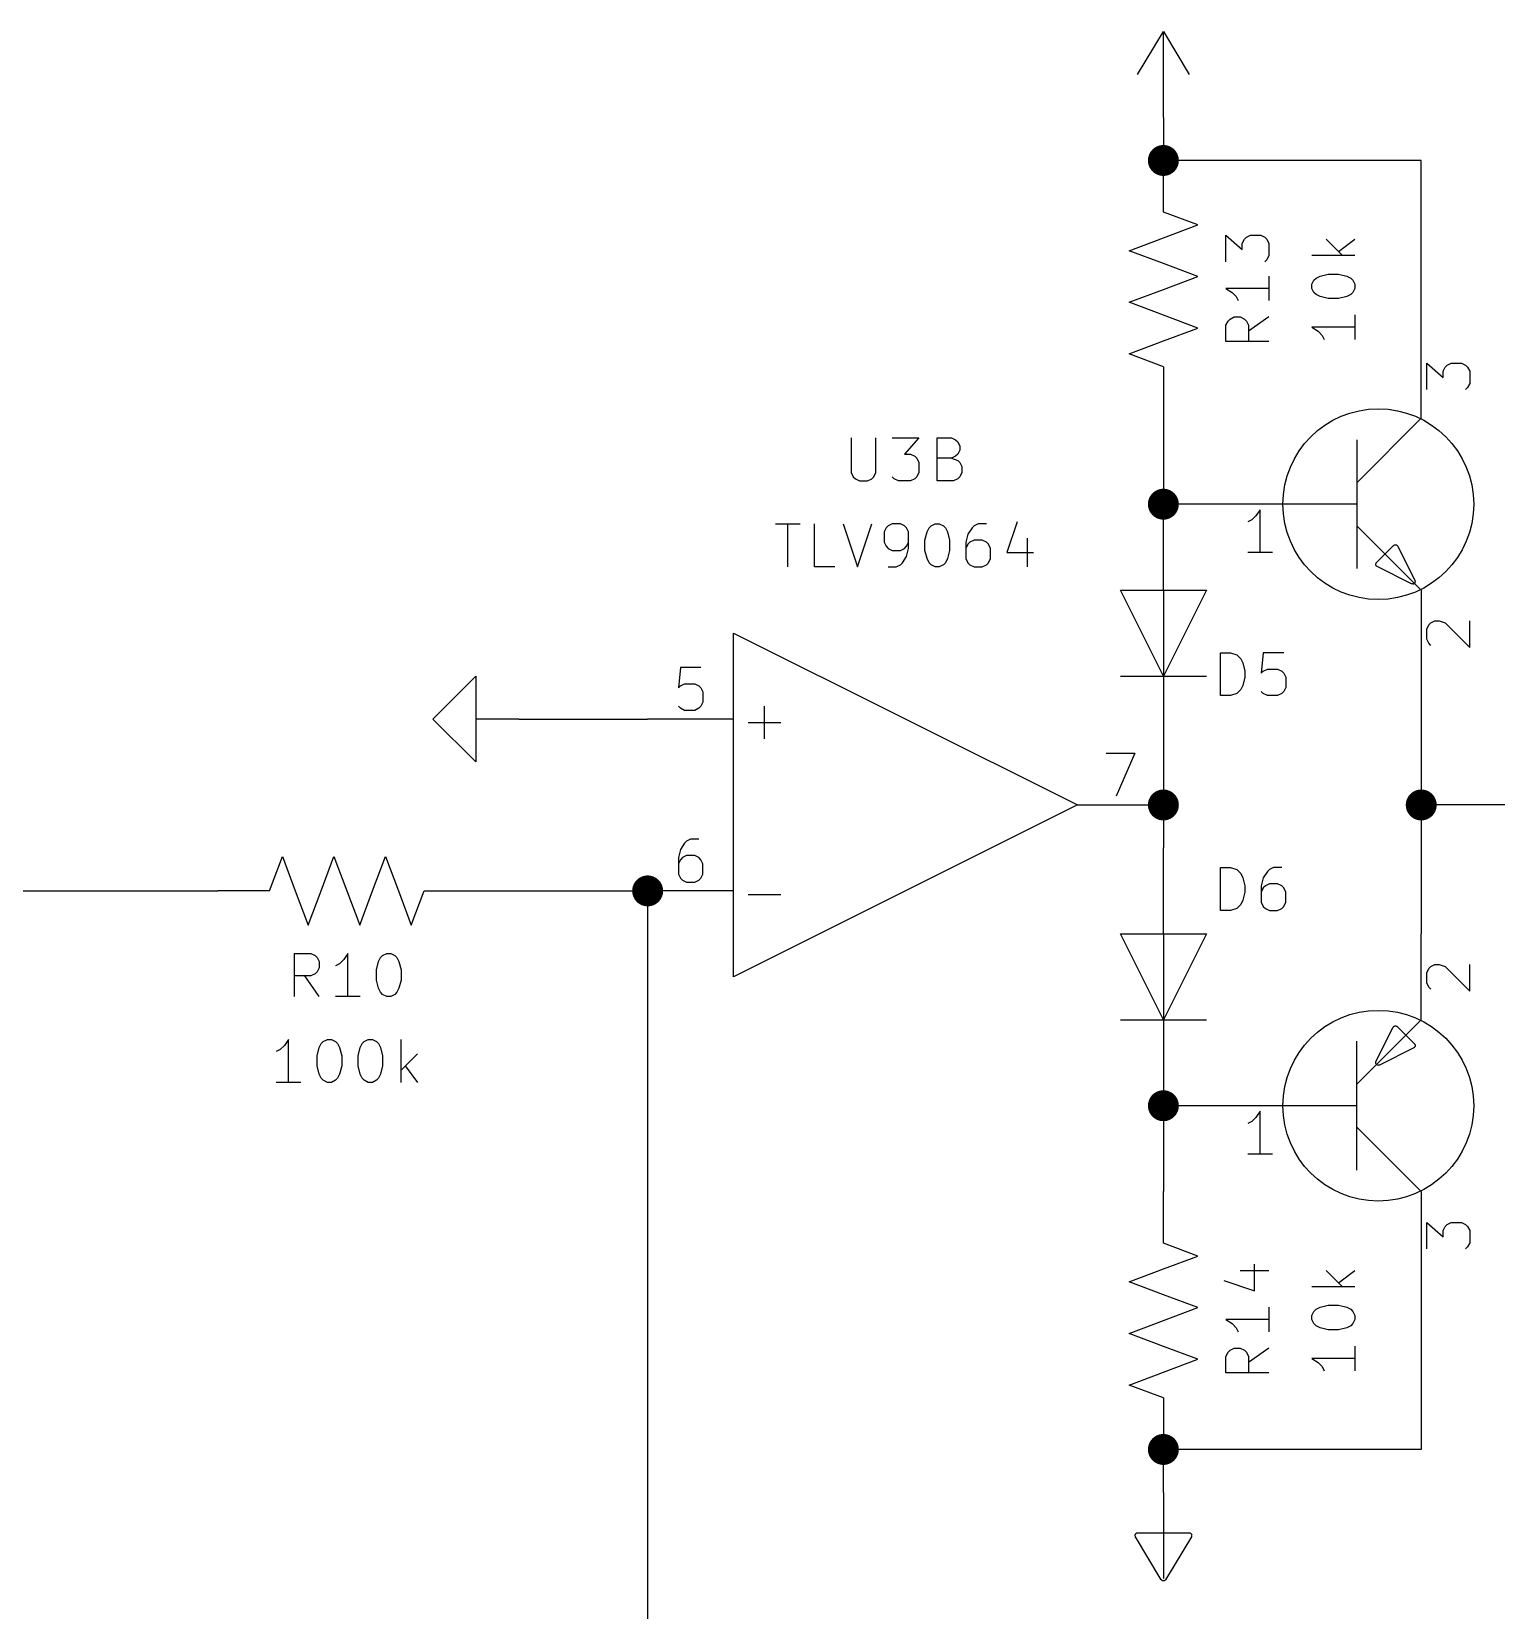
# Model space of a CAD drawing. Extents: x 0.4 to 11.3, y -7.9 to -0.4.
# Drawn here: x 3.933 to 5.637, y -6.287 to -4.45 of the extents above; entities that cross this region are included whole.
import ezdxf

# ---------------------------------------------------------------- set-up
doc = ezdxf.new("R2010")
doc.units = 0
doc.header["$MEASUREMENT"] = 0
for name, color, linetype in [('CYAN2', 4, 'CONTINUOUS'), ('GREEN3', 91, 'CONTINUOUS'), ('LYELLOW', 51, 'CONTINUOUS'), ('RED2', 1, 'CONTINUOUS'), ('RED3', 11, 'CONTINUOUS')]:
    doc.layers.add(name, color=color, linetype=linetype)

msp = doc.modelspace()

# ---------------------------------------------------------------- linework, layer by layer
at = {"layer": 'CYAN2', "linetype": 'CONTINUOUS'}
for p, q in [((5.3228, -4.71785), (5.3228, -4.6869)), ((5.3228, -4.6869), (5.34185, -4.70357)), ((5.3228, -4.71785), (5.3228, -4.6869)), ((5.3228, -4.6869), (5.34185, -4.70357)), ((5.34185, -4.69643), (5.34423, -4.69167)), ((5.34185, -4.69643), (5.34423, -4.69167)), ((5.34185, -4.70357), (5.34185, -4.69643)), ((5.34185, -4.70357), (5.34185, -4.69643)), ((5.34423, -4.69167), (5.34661, -4.68928)), ((5.34423, -4.69167), (5.34661, -4.68928)), ((5.34661, -4.68928), (5.35137, -4.6869)), ((5.34661, -4.68928), (5.35137, -4.6869)), ((5.35137, -4.6869), (5.36328, -4.6869)), ((5.35137, -4.6869), (5.36328, -4.6869)), ((5.36328, -4.6869), (5.36804, -4.68928)), ((5.36328, -4.6869), (5.36804, -4.68928)), ((5.36804, -4.68928), (5.37043, -4.69167)), ((5.36804, -4.68928), (5.37043, -4.69167)), ((5.37043, -4.69167), (5.3728, -4.69643)), ((5.37043, -4.69167), (5.3728, -4.69643)), ((5.3728, -4.69643), (5.3728, -4.71071)), ((5.3728, -4.69643), (5.3728, -4.71071)), ((5.43947, -4.69167), (5.45852, -4.71071)), ((5.43947, -4.69167), (5.45852, -4.71071)), ((5.45376, -4.70595), (5.4728, -4.69167)), ((5.45376, -4.70595), (5.4728, -4.69167)), ((5.37043, -4.71547), (5.36804, -4.71785)), ((5.37043, -4.71547), (5.36804, -4.71785)), ((5.3728, -4.71071), (5.37043, -4.71547)), ((5.3728, -4.71071), (5.37043, -4.71547)), ((5.4728, -4.71071), (5.4228, -4.71071)), ((5.4728, -4.71071), (5.4228, -4.71071)), ((5.3728, -4.73452), (5.3728, -4.76309)), ((5.3728, -4.73452), (5.3728, -4.76309)), ((5.4228, -4.74404), (5.42519, -4.73928)), ((5.4228, -4.74404), (5.42519, -4.73928)), ((5.42519, -4.73928), (5.42757, -4.7369)), ((5.42519, -4.73928), (5.42757, -4.7369)), ((5.42757, -4.7369), (5.43233, -4.73452)), ((5.42757, -4.7369), (5.43233, -4.73452)), ((5.43233, -4.73452), (5.44185, -4.73214)), ((5.43233, -4.73452), (5.44185, -4.73214)), ((5.44185, -4.73214), (5.45376, -4.73214)), ((5.44185, -4.73214), (5.45376, -4.73214)), ((5.45376, -4.73214), (5.46328, -4.73452)), ((5.45376, -4.73214), (5.46328, -4.73452)), ((5.46328, -4.73452), (5.46804, -4.7369)), ((5.46328, -4.73452), (5.46804, -4.7369)), ((5.46804, -4.7369), (5.47043, -4.73928)), ((5.46804, -4.7369), (5.47043, -4.73928)), ((5.47043, -4.73928), (5.4728, -4.74404)), ((5.47043, -4.73928), (5.4728, -4.74404)), ((5.3728, -4.74881), (5.3228, -4.74881)), ((5.3228, -4.74881), (5.32995, -4.75357)), ((5.3728, -4.74881), (5.3228, -4.74881)), ((5.3228, -4.74881), (5.32995, -4.75357)), ((5.32995, -4.75357), (5.33471, -4.75833)), ((5.32995, -4.75357), (5.33471, -4.75833)), ((5.33471, -4.75833), (5.33709, -4.76309)), ((5.33471, -4.75833), (5.33709, -4.76309)), ((5.4228, -4.74881), (5.4228, -4.74404)), ((5.4228, -4.74881), (5.4228, -4.74404)), ((5.42519, -4.75357), (5.4228, -4.74881)), ((5.42519, -4.75357), (5.4228, -4.74881)), ((5.42757, -4.75595), (5.42519, -4.75357)), ((5.42757, -4.75595), (5.42519, -4.75357)), ((5.43233, -4.75833), (5.42757, -4.75595)), ((5.43233, -4.75833), (5.42757, -4.75595)), ((5.44185, -4.76071), (5.43233, -4.75833)), ((5.44185, -4.76071), (5.43233, -4.75833)), ((5.46328, -4.75833), (5.45376, -4.76071)), ((5.46328, -4.75833), (5.45376, -4.76071)), ((5.46804, -4.75595), (5.46328, -4.75833)), ((5.46804, -4.75595), (5.46328, -4.75833)), ((5.47043, -4.75357), (5.46804, -4.75595)), ((5.47043, -4.75357), (5.46804, -4.75595)), ((5.4728, -4.74881), (5.47043, -4.75357)), ((5.4728, -4.74881), (5.47043, -4.75357)), ((5.4728, -4.74404), (5.4728, -4.74881)), ((5.4728, -4.74404), (5.4728, -4.74881)), ((5.45376, -4.76071), (5.44185, -4.76071)), ((5.45376, -4.76071), (5.44185, -4.76071)), ((5.3228, -4.79167), (5.32519, -4.7869)), ((5.3228, -4.79167), (5.32519, -4.7869)), ((5.3228, -4.81071), (5.3228, -4.79167)), ((5.3228, -4.81071), (5.3228, -4.79167)), ((5.32519, -4.7869), (5.32757, -4.78452)), ((5.32519, -4.7869), (5.32757, -4.78452)), ((5.32757, -4.78452), (5.33233, -4.78214)), ((5.32757, -4.78452), (5.33233, -4.78214)), ((5.33233, -4.78214), (5.33947, -4.78214)), ((5.33233, -4.78214), (5.33947, -4.78214)), ((5.33947, -4.78214), (5.34423, -4.78452)), ((5.33947, -4.78214), (5.34423, -4.78452)), ((5.34423, -4.78452), (5.34661, -4.7869)), ((5.34423, -4.78452), (5.34661, -4.7869)), ((5.34661, -4.7869), (5.349, -4.79167)), ((5.34661, -4.7869), (5.349, -4.79167)), ((5.3728, -4.78214), (5.349, -4.79881)), ((5.3728, -4.78214), (5.349, -4.79881)), ((5.349, -4.79167), (5.349, -4.81071)), ((5.349, -4.79167), (5.349, -4.81071)), ((5.4728, -4.79404), (5.4228, -4.79404)), ((5.4228, -4.79404), (5.42995, -4.7988)), ((5.4728, -4.79404), (5.4228, -4.79404)), ((5.4228, -4.79404), (5.42995, -4.7988)), ((5.4728, -4.77976), (5.4728, -4.80833)), ((5.4728, -4.77976), (5.4728, -4.80833)), ((5.3728, -4.81071), (5.3228, -4.81071)), ((5.3728, -4.81071), (5.3228, -4.81071)), ((5.42995, -4.7988), (5.43471, -4.80357)), ((5.42995, -4.7988), (5.43471, -4.80357)), ((5.43471, -4.80357), (5.43709, -4.80833)), ((5.43471, -4.80357), (5.43709, -4.80833)), ((4.8869, -4.9228), (4.8869, -4.96328)), ((4.8869, -4.9228), (4.8869, -4.96328)), ((4.91547, -4.96328), (4.91547, -4.9228)), ((4.91547, -4.96328), (4.91547, -4.9228)), ((4.93452, -4.9228), (4.96548, -4.9228)), ((4.93452, -4.9228), (4.96548, -4.9228)), ((4.96548, -4.9228), (4.94881, -4.94185)), ((4.96548, -4.9228), (4.94881, -4.94185)), ((4.9869, -4.9728), (4.9869, -4.9228)), ((4.9869, -4.9228), (5.00357, -4.9228)), ((4.9869, -4.9728), (4.9869, -4.9228)), ((4.9869, -4.9228), (5.00357, -4.9228)), ((5.00357, -4.9228), (5.00833, -4.92519)), ((5.00357, -4.9228), (5.00833, -4.92519)), ((4.94881, -4.94185), (4.95595, -4.94185)), ((4.94881, -4.94185), (4.95595, -4.94185)), ((4.95595, -4.94185), (4.96071, -4.94423)), ((4.95595, -4.94185), (4.96071, -4.94423)), ((5.00833, -4.92519), (5.01071, -4.92757)), ((5.00833, -4.92519), (5.01071, -4.92757)), ((5.01071, -4.94185), (5.00833, -4.94423)), ((5.01071, -4.94185), (5.00833, -4.94423)), ((5.01071, -4.92757), (5.01309, -4.93233)), ((5.01071, -4.92757), (5.01309, -4.93233)), ((5.01309, -4.93709), (5.01071, -4.94185)), ((5.01309, -4.93709), (5.01071, -4.94185)), ((5.01309, -4.93233), (5.01309, -4.93709)), ((5.01309, -4.93233), (5.01309, -4.93709)), ((4.96071, -4.94423), (4.96309, -4.94661)), ((4.96071, -4.94423), (4.96309, -4.94661)), ((4.96309, -4.94661), (4.96548, -4.95137)), ((4.96309, -4.94661), (4.96548, -4.95137)), ((4.96548, -4.95137), (4.96548, -4.96328)), ((4.96548, -4.95137), (4.96548, -4.96328)), ((5.00357, -4.94661), (4.9869, -4.94661)), ((5.00357, -4.94661), (4.9869, -4.94661)), ((5.00833, -4.94423), (5.00357, -4.94661)), ((5.00833, -4.94423), (5.00357, -4.94661)), ((5.00357, -4.94661), (5.01071, -4.949)), ((5.00357, -4.94661), (5.01071, -4.949)), ((5.01071, -4.949), (5.01309, -4.95137)), ((5.01071, -4.949), (5.01309, -4.95137)), ((5.01309, -4.95137), (5.01547, -4.95614)), ((5.01309, -4.95137), (5.01547, -4.95614)), ((5.01547, -4.95614), (5.01547, -4.96328)), ((5.01547, -4.95614), (5.01547, -4.96328)), ((4.8869, -4.96328), (4.88928, -4.96804)), ((4.8869, -4.96328), (4.88928, -4.96804)), ((4.88928, -4.96804), (4.89167, -4.97043)), ((4.88928, -4.96804), (4.89167, -4.97043)), ((4.89167, -4.97043), (4.89643, -4.9728)), ((4.89167, -4.97043), (4.89643, -4.9728)), ((4.89643, -4.9728), (4.90595, -4.9728)), ((4.89643, -4.9728), (4.90595, -4.9728)), ((4.90595, -4.9728), (4.91071, -4.97043)), ((4.90595, -4.9728), (4.91071, -4.97043)), ((4.91071, -4.97043), (4.91309, -4.96804)), ((4.91071, -4.97043), (4.91309, -4.96804)), ((4.91309, -4.96804), (4.91547, -4.96328)), ((4.91309, -4.96804), (4.91547, -4.96328)), ((4.93691, -4.97043), (4.93452, -4.96804)), ((4.93691, -4.97043), (4.93452, -4.96804)), ((4.94167, -4.9728), (4.93691, -4.97043)), ((4.94167, -4.9728), (4.93691, -4.97043)), ((4.95595, -4.9728), (4.94167, -4.9728)), ((4.95595, -4.9728), (4.94167, -4.9728)), ((4.96071, -4.97043), (4.95595, -4.9728)), ((4.96071, -4.97043), (4.95595, -4.9728)), ((4.96309, -4.96804), (4.96071, -4.97043)), ((4.96309, -4.96804), (4.96071, -4.97043)), ((4.96548, -4.96328), (4.96309, -4.96804)), ((4.96548, -4.96328), (4.96309, -4.96804)), ((5.00595, -4.9728), (4.9869, -4.9728)), ((5.00595, -4.9728), (4.9869, -4.9728)), ((5.01071, -4.97043), (5.00595, -4.9728)), ((5.01071, -4.97043), (5.00595, -4.9728)), ((5.01309, -4.96804), (5.01071, -4.97043)), ((5.01309, -4.96804), (5.01071, -4.97043)), ((5.01547, -4.96328), (5.01309, -4.96804)), ((5.01547, -4.96328), (5.01309, -4.96804)), ((4.79881, -5.0228), (4.82738, -5.0228)), ((4.79881, -5.0228), (4.82738, -5.0228)), ((4.8131, -5.0728), (4.8131, -5.0228)), ((4.8131, -5.0728), (4.8131, -5.0228)), ((4.84405, -5.0728), (4.84405, -5.0228)), ((4.84405, -5.0728), (4.84405, -5.0228)), ((4.87738, -5.0228), (4.89405, -5.0728)), ((4.87738, -5.0228), (4.89405, -5.0728)), ((4.89405, -5.0728), (4.91072, -5.0228)), ((4.89405, -5.0728), (4.91072, -5.0228)), ((4.92738, -5.02757), (4.925, -5.03233)), ((4.92738, -5.02757), (4.925, -5.03233)), ((4.925, -5.03233), (4.925, -5.04423)), ((4.925, -5.03233), (4.925, -5.04423)), ((4.92976, -5.02519), (4.92738, -5.02757)), ((4.92976, -5.02519), (4.92738, -5.02757)), ((4.93453, -5.0228), (4.92976, -5.02519)), ((4.93453, -5.0228), (4.92976, -5.02519)), ((4.94405, -5.0228), (4.93453, -5.0228)), ((4.94405, -5.0228), (4.93453, -5.0228)), ((4.94881, -5.02519), (4.94405, -5.0228)), ((4.94881, -5.02519), (4.94405, -5.0228)), ((4.95119, -5.02757), (4.94881, -5.02519)), ((4.95119, -5.02757), (4.94881, -5.02519)), ((4.95357, -5.03233), (4.95119, -5.02757)), ((4.95357, -5.03233), (4.95119, -5.02757)), ((4.95357, -5.05137), (4.95357, -5.03233)), ((4.95357, -5.05137), (4.95357, -5.03233)), ((4.97262, -5.04185), (4.975, -5.03233)), ((4.97262, -5.04185), (4.975, -5.03233)), ((4.975, -5.03233), (4.97738, -5.02757)), ((4.975, -5.03233), (4.97738, -5.02757)), ((4.97738, -5.02757), (4.97976, -5.02519)), ((4.97738, -5.02757), (4.97976, -5.02519)), ((4.97976, -5.02519), (4.98452, -5.0228)), ((4.97976, -5.02519), (4.98452, -5.0228)), ((4.98452, -5.0228), (4.98929, -5.0228)), ((4.98452, -5.0228), (4.98929, -5.0228)), ((4.98929, -5.0228), (4.99405, -5.02519)), ((4.98929, -5.0228), (4.99405, -5.02519)), ((4.99405, -5.02519), (4.99643, -5.02757)), ((4.99405, -5.02519), (4.99643, -5.02757)), ((4.99643, -5.02757), (4.99881, -5.03233)), ((4.99643, -5.02757), (4.99881, -5.03233)), ((4.99881, -5.03233), (5.00119, -5.04185)), ((4.99881, -5.03233), (5.00119, -5.04185)), ((5.02738, -5.02757), (5.02262, -5.03471)), ((5.02738, -5.02757), (5.02262, -5.03471)), ((5.02976, -5.02519), (5.02738, -5.02757)), ((5.02976, -5.02519), (5.02738, -5.02757)), ((5.03452, -5.0228), (5.02976, -5.02519)), ((5.03452, -5.0228), (5.02976, -5.02519)), ((5.04405, -5.0228), (5.03452, -5.0228)), ((5.04405, -5.0228), (5.03452, -5.0228)), ((5.07976, -5.02043), (5.06786, -5.05614)), ((5.07976, -5.02043), (5.06786, -5.05614)), ((4.925, -5.04423), (4.92738, -5.049)), ((4.925, -5.04423), (4.92738, -5.049)), ((4.92738, -5.049), (4.92976, -5.05137)), ((4.92738, -5.049), (4.92976, -5.05137)), ((4.92976, -5.05137), (4.93453, -5.05376)), ((4.92976, -5.05137), (4.93453, -5.05376)), ((4.94405, -5.05376), (4.94881, -5.05137)), ((4.94405, -5.05376), (4.94881, -5.05137)), ((4.94881, -5.05137), (4.95119, -5.049)), ((4.94881, -5.05137), (4.95119, -5.049)), ((4.95119, -5.049), (4.95357, -5.04423)), ((4.95119, -5.049), (4.95357, -5.04423)), ((4.95119, -5.0609), (4.95357, -5.05137)), ((4.95119, -5.0609), (4.95357, -5.05137)), ((4.97262, -5.05376), (4.97262, -5.04185)), ((4.97262, -5.05376), (4.97262, -5.04185)), ((5.00119, -5.04185), (5.00119, -5.05376)), ((5.00119, -5.04185), (5.00119, -5.05376)), ((5.02262, -5.03471), (5.02024, -5.04423)), ((5.02262, -5.03471), (5.02024, -5.04423)), ((5.02024, -5.04423), (5.02024, -5.06328)), ((5.02024, -5.04423), (5.02024, -5.06328)), ((5.02262, -5.04661), (5.02024, -5.05137)), ((5.02262, -5.04661), (5.02024, -5.05137)), ((5.025, -5.04423), (5.02262, -5.04661)), ((5.025, -5.04423), (5.02262, -5.04661)), ((5.02976, -5.04185), (5.025, -5.04423)), ((5.02976, -5.04185), (5.025, -5.04423)), ((5.03929, -5.04185), (5.02976, -5.04185)), ((5.03929, -5.04185), (5.02976, -5.04185)), ((5.04405, -5.04423), (5.03929, -5.04185)), ((5.04405, -5.04423), (5.03929, -5.04185)), ((5.04643, -5.04661), (5.04405, -5.04423)), ((5.04643, -5.04661), (5.04405, -5.04423)), ((5.04881, -5.05137), (5.04643, -5.04661)), ((5.04881, -5.05137), (5.04643, -5.04661)), ((5.04881, -5.06328), (5.04881, -5.05137)), ((5.04881, -5.06328), (5.04881, -5.05137)), ((5.09167, -5.03947), (5.09167, -5.0728)), ((5.09167, -5.03947), (5.09167, -5.0728)), ((4.93453, -5.05376), (4.94405, -5.05376)), ((4.93453, -5.05376), (4.94405, -5.05376)), ((4.93929, -5.0728), (4.94405, -5.07043)), ((4.93929, -5.0728), (4.94405, -5.07043)), ((4.94405, -5.07043), (4.94643, -5.06804)), ((4.94405, -5.07043), (4.94643, -5.06804)), ((4.94643, -5.06804), (4.95119, -5.0609)), ((4.94643, -5.06804), (4.95119, -5.0609)), ((4.975, -5.06328), (4.97262, -5.05376)), ((4.975, -5.06328), (4.97262, -5.05376)), ((4.97738, -5.06804), (4.975, -5.06328)), ((4.97738, -5.06804), (4.975, -5.06328)), ((4.97976, -5.07043), (4.97738, -5.06804)), ((4.97976, -5.07043), (4.97738, -5.06804)), ((4.98452, -5.0728), (4.97976, -5.07043)), ((4.98452, -5.0728), (4.97976, -5.07043)), ((4.99405, -5.07043), (4.98929, -5.0728)), ((4.99405, -5.07043), (4.98929, -5.0728)), ((4.99643, -5.06804), (4.99405, -5.07043)), ((4.99643, -5.06804), (4.99405, -5.07043)), ((4.99881, -5.06328), (4.99643, -5.06804)), ((4.99881, -5.06328), (4.99643, -5.06804)), ((5.00119, -5.05376), (4.99881, -5.06328)), ((5.00119, -5.05376), (4.99881, -5.06328)), ((5.02024, -5.06328), (5.02262, -5.06804)), ((5.02024, -5.06328), (5.02262, -5.06804)), ((5.02262, -5.06804), (5.025, -5.07043)), ((5.02262, -5.06804), (5.025, -5.07043)), ((5.025, -5.07043), (5.02976, -5.0728)), ((5.025, -5.07043), (5.02976, -5.0728)), ((5.03929, -5.0728), (5.04405, -5.07043)), ((5.03929, -5.0728), (5.04405, -5.07043)), ((5.04405, -5.07043), (5.04643, -5.06804)), ((5.04405, -5.07043), (5.04643, -5.06804)), ((5.04643, -5.06804), (5.04881, -5.06328)), ((5.04643, -5.06804), (5.04881, -5.06328)), ((5.06786, -5.05614), (5.09881, -5.05614)), ((5.06786, -5.05614), (5.09881, -5.05614)), ((4.86786, -5.0728), (4.84405, -5.0728)), ((4.86786, -5.0728), (4.84405, -5.0728)), ((4.92976, -5.0728), (4.93929, -5.0728)), ((4.92976, -5.0728), (4.93929, -5.0728)), ((4.98929, -5.0728), (4.98452, -5.0728)), ((4.98929, -5.0728), (4.98452, -5.0728)), ((5.02976, -5.0728), (5.03929, -5.0728)), ((5.02976, -5.0728), (5.03929, -5.0728)), ((5.31628, -5.2228), (5.31628, -5.1728)), ((5.31628, -5.1728), (5.32819, -5.1728)), ((5.31628, -5.2228), (5.31628, -5.1728)), ((5.31628, -5.1728), (5.32819, -5.1728)), ((5.32819, -5.1728), (5.33533, -5.17519)), ((5.32819, -5.1728), (5.33533, -5.17519)), ((5.33533, -5.17519), (5.34009, -5.17995)), ((5.33533, -5.17519), (5.34009, -5.17995)), ((5.34009, -5.17995), (5.34247, -5.18471)), ((5.34009, -5.17995), (5.34247, -5.18471)), ((5.36628, -5.1728), (5.3639, -5.19661)), ((5.36628, -5.1728), (5.3639, -5.19661)), ((5.39009, -5.1728), (5.36628, -5.1728)), ((5.39009, -5.1728), (5.36628, -5.1728)), ((5.34247, -5.18471), (5.34485, -5.19423)), ((5.34247, -5.18471), (5.34485, -5.19423)), ((5.34485, -5.19423), (5.34485, -5.20137)), ((5.34485, -5.19423), (5.34485, -5.20137)), ((5.3639, -5.19661), (5.36628, -5.19423)), ((5.3639, -5.19661), (5.36628, -5.19423)), ((5.36628, -5.19423), (5.37104, -5.19185)), ((5.36628, -5.19423), (5.37104, -5.19185)), ((5.37104, -5.19185), (5.38295, -5.19185)), ((5.37104, -5.19185), (5.38295, -5.19185)), ((5.38295, -5.19185), (5.38771, -5.19423)), ((5.38295, -5.19185), (5.38771, -5.19423)), ((5.38771, -5.19423), (5.39009, -5.19661)), ((5.38771, -5.19423), (5.39009, -5.19661)), ((5.39009, -5.19661), (5.39247, -5.20137)), ((5.39009, -5.19661), (5.39247, -5.20137)), ((5.34009, -5.21566), (5.33533, -5.22043)), ((5.34009, -5.21566), (5.33533, -5.22043)), ((5.34247, -5.2109), (5.34009, -5.21566)), ((5.34247, -5.2109), (5.34009, -5.21566)), ((5.34485, -5.20137), (5.34247, -5.2109)), ((5.34485, -5.20137), (5.34247, -5.2109)), ((5.39247, -5.21328), (5.39009, -5.21804)), ((5.39247, -5.21328), (5.39009, -5.21804)), ((5.39247, -5.20137), (5.39247, -5.21328)), ((5.39247, -5.20137), (5.39247, -5.21328)), ((4.78595, -5.27313), (4.78595, -5.23504)), ((4.78595, -5.27313), (4.78595, -5.23504)), ((5.32819, -5.2228), (5.31628, -5.2228)), ((5.32819, -5.2228), (5.31628, -5.2228)), ((5.33533, -5.22043), (5.32819, -5.2228)), ((5.33533, -5.22043), (5.32819, -5.2228)), ((5.36628, -5.22043), (5.3639, -5.21804)), ((5.36628, -5.22043), (5.3639, -5.21804)), ((5.37104, -5.2228), (5.36628, -5.22043)), ((5.37104, -5.2228), (5.36628, -5.22043)), ((5.38295, -5.2228), (5.37104, -5.2228)), ((5.38295, -5.2228), (5.37104, -5.2228)), ((5.38771, -5.22043), (5.38295, -5.2228)), ((5.38771, -5.22043), (5.38295, -5.2228)), ((5.39009, -5.21804), (5.38771, -5.22043)), ((5.39009, -5.21804), (5.38771, -5.22043)), ((4.7669, -5.25408), (4.805, -5.25408)), ((4.7669, -5.25408), (4.805, -5.25408)), ((5.31628, -5.4728), (5.31628, -5.4228)), ((5.31628, -5.4228), (5.32819, -5.4228)), ((5.31628, -5.4728), (5.31628, -5.4228)), ((5.31628, -5.4228), (5.32819, -5.4228)), ((5.32819, -5.4228), (5.33533, -5.42519)), ((5.32819, -5.4228), (5.33533, -5.42519)), ((5.33533, -5.42519), (5.34009, -5.42995)), ((5.33533, -5.42519), (5.34009, -5.42995)), ((5.34009, -5.42995), (5.34247, -5.43471)), ((5.34009, -5.42995), (5.34247, -5.43471)), ((5.34247, -5.43471), (5.34485, -5.44423)), ((5.34247, -5.43471), (5.34485, -5.44423)), ((5.36628, -5.43471), (5.3639, -5.44423)), ((5.36628, -5.43471), (5.3639, -5.44423)), ((5.37104, -5.42757), (5.36628, -5.43471)), ((5.37104, -5.42757), (5.36628, -5.43471)), ((5.37343, -5.42519), (5.37104, -5.42757)), ((5.37343, -5.42519), (5.37104, -5.42757)), ((5.37819, -5.4228), (5.37343, -5.42519)), ((5.37819, -5.4228), (5.37343, -5.42519)), ((5.38771, -5.4228), (5.37819, -5.4228)), ((5.38771, -5.4228), (5.37819, -5.4228)), ((4.7669, -5.45408), (4.805, -5.45408)), ((4.7669, -5.45408), (4.805, -5.45408)), ((5.34485, -5.45137), (5.34247, -5.4609)), ((5.34485, -5.45137), (5.34247, -5.4609)), ((5.34485, -5.44423), (5.34485, -5.45137)), ((5.34485, -5.44423), (5.34485, -5.45137)), ((5.3639, -5.44423), (5.3639, -5.46328)), ((5.3639, -5.44423), (5.3639, -5.46328)), ((5.36628, -5.44661), (5.3639, -5.45137)), ((5.36628, -5.44661), (5.3639, -5.45137)), ((5.36866, -5.44423), (5.36628, -5.44661)), ((5.36866, -5.44423), (5.36628, -5.44661)), ((5.37343, -5.44185), (5.36866, -5.44423)), ((5.37343, -5.44185), (5.36866, -5.44423)), ((5.38295, -5.44185), (5.37343, -5.44185)), ((5.38295, -5.44185), (5.37343, -5.44185)), ((5.38771, -5.44423), (5.38295, -5.44185)), ((5.38771, -5.44423), (5.38295, -5.44185)), ((5.39009, -5.44661), (5.38771, -5.44423)), ((5.39009, -5.44661), (5.38771, -5.44423)), ((5.39247, -5.45137), (5.39009, -5.44661)), ((5.39247, -5.45137), (5.39009, -5.44661)), ((5.39247, -5.46328), (5.39247, -5.45137)), ((5.39247, -5.46328), (5.39247, -5.45137)), ((5.32819, -5.4728), (5.31628, -5.4728)), ((5.32819, -5.4728), (5.31628, -5.4728)), ((5.33533, -5.47043), (5.32819, -5.4728)), ((5.33533, -5.47043), (5.32819, -5.4728)), ((5.34009, -5.46566), (5.33533, -5.47043)), ((5.34009, -5.46566), (5.33533, -5.47043)), ((5.34247, -5.4609), (5.34009, -5.46566)), ((5.34247, -5.4609), (5.34009, -5.46566)), ((5.3639, -5.46328), (5.36628, -5.46804)), ((5.3639, -5.46328), (5.36628, -5.46804)), ((5.36628, -5.46804), (5.36866, -5.47043)), ((5.36628, -5.46804), (5.36866, -5.47043)), ((5.36866, -5.47043), (5.37343, -5.4728)), ((5.36866, -5.47043), (5.37343, -5.4728)), ((5.37343, -5.4728), (5.38295, -5.4728)), ((5.37343, -5.4728), (5.38295, -5.4728)), ((5.38295, -5.4728), (5.38771, -5.47043)), ((5.38295, -5.4728), (5.38771, -5.47043)), ((5.38771, -5.47043), (5.39009, -5.46804)), ((5.38771, -5.47043), (5.39009, -5.46804)), ((5.39009, -5.46804), (5.39247, -5.46328)), ((5.39009, -5.46804), (5.39247, -5.46328)), ((4.23928, -5.5728), (4.23928, -5.5228)), ((4.23928, -5.5228), (4.25833, -5.5228)), ((4.25833, -5.5228), (4.26309, -5.52519)), ((4.26309, -5.52519), (4.26548, -5.52757)), ((4.26548, -5.52757), (4.26785, -5.53233)), ((4.29643, -5.52995), (4.29167, -5.53471)), ((4.30119, -5.5228), (4.29643, -5.52995)), ((4.30119, -5.5728), (4.30119, -5.5228)), ((4.3369, -5.53233), (4.33928, -5.52757)), ((4.33928, -5.52757), (4.34167, -5.52519)), ((4.34167, -5.52519), (4.34643, -5.5228)), ((4.34643, -5.5228), (4.35119, -5.5228)), ((4.35119, -5.5228), (4.35595, -5.52519)), ((4.35595, -5.52519), (4.35833, -5.52757)), ((4.35833, -5.52757), (4.36071, -5.53233)), ((4.26309, -5.54661), (4.25833, -5.549)), ((4.26548, -5.54423), (4.26309, -5.54661)), ((4.26785, -5.53947), (4.26548, -5.54423)), ((4.26785, -5.53233), (4.26785, -5.53947)), ((4.29167, -5.53471), (4.28691, -5.53709)), ((4.33452, -5.54185), (4.3369, -5.53233)), ((4.33452, -5.55376), (4.33452, -5.54185)), ((4.36071, -5.53233), (4.36309, -5.54185)), ((4.36309, -5.54185), (4.36309, -5.55376)), ((4.25833, -5.549), (4.23928, -5.549)), ((4.26785, -5.5728), (4.25119, -5.549)), ((4.3369, -5.56328), (4.33452, -5.55376)), ((4.33928, -5.56804), (4.3369, -5.56328)), ((4.36071, -5.56328), (4.35833, -5.56804)), ((4.36309, -5.55376), (4.36071, -5.56328)), ((4.31548, -5.5728), (4.28691, -5.5728)), ((4.34167, -5.57043), (4.33928, -5.56804)), ((4.34643, -5.5728), (4.34167, -5.57043)), ((4.35119, -5.5728), (4.34643, -5.5728)), ((4.35595, -5.57043), (4.35119, -5.5728)), ((4.35833, -5.56804), (4.35595, -5.57043)), ((4.22262, -5.63471), (4.21786, -5.63709)), ((4.22738, -5.62995), (4.22262, -5.63471)), ((4.23214, -5.6228), (4.22738, -5.62995)), ((4.23214, -5.6728), (4.23214, -5.6228)), ((4.26548, -5.64185), (4.26785, -5.63233)), ((4.26785, -5.63233), (4.27024, -5.62757)), ((4.27024, -5.62757), (4.27262, -5.62519)), ((4.27262, -5.62519), (4.27738, -5.6228)), ((4.27738, -5.6228), (4.28214, -5.6228)), ((4.28214, -5.6228), (4.2869, -5.62519)), ((4.2869, -5.62519), (4.28928, -5.62757)), ((4.28928, -5.62757), (4.29167, -5.63233)), ((4.29167, -5.63233), (4.29405, -5.64185)), ((4.31309, -5.64185), (4.31547, -5.63233)), ((4.31547, -5.63233), (4.31785, -5.62757)), ((4.31785, -5.62757), (4.32024, -5.62519)), ((4.32024, -5.62519), (4.325, -5.6228)), ((4.325, -5.6228), (4.32976, -5.6228)), ((4.32976, -5.6228), (4.33452, -5.62519)), ((4.33452, -5.62519), (4.3369, -5.62757)), ((4.3369, -5.62757), (4.33928, -5.63233)), ((4.33928, -5.63233), (4.34167, -5.64185)), ((4.36309, -5.6728), (4.36309, -5.6228)), ((4.38214, -5.63947), (4.36309, -5.65852)), ((4.26548, -5.65376), (4.26548, -5.64185)), ((4.26785, -5.66328), (4.26548, -5.65376)), ((4.29405, -5.65376), (4.29167, -5.66328)), ((4.29405, -5.64185), (4.29405, -5.65376)), ((4.31309, -5.65376), (4.31309, -5.64185)), ((4.31547, -5.66328), (4.31309, -5.65376)), ((4.34167, -5.65376), (4.33928, -5.66328)), ((4.34167, -5.64185), (4.34167, -5.65376)), ((4.36785, -5.65376), (4.38214, -5.6728)), ((4.24643, -5.6728), (4.21786, -5.6728)), ((4.27024, -5.66804), (4.26785, -5.66328)), ((4.27262, -5.67043), (4.27024, -5.66804)), ((4.27738, -5.6728), (4.27262, -5.67043)), ((4.28214, -5.6728), (4.27738, -5.6728)), ((4.2869, -5.67043), (4.28214, -5.6728)), ((4.28928, -5.66804), (4.2869, -5.67043)), ((4.29167, -5.66328), (4.28928, -5.66804)), ((4.31785, -5.66804), (4.31547, -5.66328)), ((4.32024, -5.67043), (4.31785, -5.66804)), ((4.325, -5.6728), (4.32024, -5.67043)), ((4.32976, -5.6728), (4.325, -5.6728)), ((4.33452, -5.67043), (4.32976, -5.6728)), ((4.3369, -5.66804), (4.33452, -5.67043)), ((4.33928, -5.66328), (4.3369, -5.66804)), ((5.33947, -5.89167), (5.3728, -5.89167)), ((5.33947, -5.89167), (5.3728, -5.89167)), ((5.35614, -5.91547), (5.35614, -5.88452)), ((5.35614, -5.91547), (5.35614, -5.88452)), ((5.43947, -5.89167), (5.45852, -5.91071)), ((5.43947, -5.89167), (5.45852, -5.91071)), ((5.45376, -5.90595), (5.4728, -5.89167)), ((5.45376, -5.90595), (5.4728, -5.89167)), ((5.32043, -5.90357), (5.35614, -5.91547)), ((5.32043, -5.90357), (5.35614, -5.91547)), ((5.4728, -5.91071), (5.4228, -5.91071)), ((5.4728, -5.91071), (5.4228, -5.91071)), ((5.3728, -5.93452), (5.3728, -5.96309)), ((5.3728, -5.93452), (5.3728, -5.96309)), ((5.42757, -5.9369), (5.43233, -5.93452)), ((5.42757, -5.9369), (5.43233, -5.93452)), ((5.43233, -5.93452), (5.44185, -5.93214)), ((5.43233, -5.93452), (5.44185, -5.93214)), ((5.44185, -5.93214), (5.45376, -5.93214)), ((5.44185, -5.93214), (5.45376, -5.93214)), ((5.45376, -5.93214), (5.46328, -5.93452)), ((5.45376, -5.93214), (5.46328, -5.93452)), ((5.46328, -5.93452), (5.46804, -5.9369)), ((5.46328, -5.93452), (5.46804, -5.9369)), ((5.3728, -5.94881), (5.3228, -5.94881)), ((5.3228, -5.94881), (5.32995, -5.95357)), ((5.3728, -5.94881), (5.3228, -5.94881)), ((5.3228, -5.94881), (5.32995, -5.95357)), ((5.4228, -5.94404), (5.42519, -5.93928)), ((5.4228, -5.94404), (5.42519, -5.93928)), ((5.4228, -5.94881), (5.4228, -5.94404)), ((5.4228, -5.94881), (5.4228, -5.94404)), ((5.42519, -5.95357), (5.4228, -5.94881)), ((5.42519, -5.95357), (5.4228, -5.94881)), ((5.42519, -5.93928), (5.42757, -5.9369)), ((5.42519, -5.93928), (5.42757, -5.9369)), ((5.46804, -5.9369), (5.47043, -5.93928)), ((5.46804, -5.9369), (5.47043, -5.93928)), ((5.47043, -5.93928), (5.4728, -5.94404)), ((5.47043, -5.93928), (5.4728, -5.94404)), ((5.4728, -5.94881), (5.47043, -5.95357)), ((5.4728, -5.94881), (5.47043, -5.95357)), ((5.4728, -5.94404), (5.4728, -5.94881)), ((5.4728, -5.94404), (5.4728, -5.94881)), ((5.32995, -5.95357), (5.33471, -5.95833)), ((5.32995, -5.95357), (5.33471, -5.95833)), ((5.33471, -5.95833), (5.33709, -5.96309)), ((5.33471, -5.95833), (5.33709, -5.96309)), ((5.42757, -5.95595), (5.42519, -5.95357)), ((5.42757, -5.95595), (5.42519, -5.95357)), ((5.43233, -5.95833), (5.42757, -5.95595)), ((5.43233, -5.95833), (5.42757, -5.95595)), ((5.44185, -5.96071), (5.43233, -5.95833)), ((5.44185, -5.96071), (5.43233, -5.95833)), ((5.45376, -5.96071), (5.44185, -5.96071)), ((5.45376, -5.96071), (5.44185, -5.96071)), ((5.46328, -5.95833), (5.45376, -5.96071)), ((5.46328, -5.95833), (5.45376, -5.96071)), ((5.46804, -5.95595), (5.46328, -5.95833)), ((5.46804, -5.95595), (5.46328, -5.95833)), ((5.47043, -5.95357), (5.46804, -5.95595)), ((5.47043, -5.95357), (5.46804, -5.95595)), ((5.3228, -5.99167), (5.32519, -5.9869)), ((5.3228, -5.99167), (5.32519, -5.9869)), ((5.32519, -5.9869), (5.32757, -5.98452)), ((5.32519, -5.9869), (5.32757, -5.98452)), ((5.32757, -5.98452), (5.33233, -5.98214)), ((5.32757, -5.98452), (5.33233, -5.98214)), ((5.33233, -5.98214), (5.33947, -5.98214)), ((5.33233, -5.98214), (5.33947, -5.98214)), ((5.33947, -5.98214), (5.34423, -5.98452)), ((5.33947, -5.98214), (5.34423, -5.98452)), ((5.34423, -5.98452), (5.34661, -5.9869)), ((5.34423, -5.98452), (5.34661, -5.9869)), ((5.34661, -5.9869), (5.349, -5.99167)), ((5.34661, -5.9869), (5.349, -5.99167)), ((5.3728, -5.98214), (5.349, -5.99881)), ((5.3728, -5.98214), (5.349, -5.99881)), ((5.4728, -5.97976), (5.4728, -6.00833)), ((5.4728, -5.97976), (5.4728, -6.00833)), ((5.3228, -6.01071), (5.3228, -5.99167)), ((5.3228, -6.01071), (5.3228, -5.99167)), ((5.349, -5.99167), (5.349, -6.01071)), ((5.349, -5.99167), (5.349, -6.01071)), ((5.4728, -5.99404), (5.4228, -5.99404)), ((5.4228, -5.99404), (5.42995, -5.9988)), ((5.4728, -5.99404), (5.4228, -5.99404)), ((5.4228, -5.99404), (5.42995, -5.9988)), ((5.42995, -5.9988), (5.43471, -6.00357)), ((5.42995, -5.9988), (5.43471, -6.00357)), ((5.43471, -6.00357), (5.43709, -6.00833)), ((5.43471, -6.00357), (5.43709, -6.00833)), ((5.3728, -6.01071), (5.3228, -6.01071)), ((5.3728, -6.01071), (5.3228, -6.01071))]:
    msp.add_line(p, q, dxfattribs=at)
at = {"layer": 'GREEN3', "linetype": 'CONTINUOUS'}
for p, q in [((5.25, -4.55), (5.25, -4.6)), ((5.55, -4.6), (5.25, -4.6)), ((5.55, -4.8), (5.55, -4.6)), ((5.25, -4.9), (5.25, -5)), ((5.55, -5.2), (5.55, -5.35)), ((4.5, -5.25), (4.65, -5.25)), ((5.25, -5.3), (5.25, -5.35)), ((5.25, -5.35), (5.25, -5.4)), ((5.55, -5.35), (5.55, -5.5)), ((5.85, -5.35), (5.55, -5.35)), ((3.85, -5.45), (4.15, -5.45)), ((4.45, -5.45), (4.65, -5.45)), ((4.65, -5.45), (4.65, -6.85)), ((5.25, -5.7), (5.25, -5.8)), ((5.55, -5.9), (5.55, -6.1)), ((5.55, -6.1), (5.25, -6.1)), ((5.25, -6.15), (5.25, -6.1))]:
    msp.add_line(p, q, dxfattribs=at)
at = {"layer": 'GREEN3', "const_width": 0.018}
for points in [[(5.241, -4.6, 1), (5.259, -4.6, 1)], [(5.241, -5, 1), (5.259, -5, 1)], [(5.241, -5.35, 1), (5.259, -5.35, 1)], [(5.541, -5.35, 1), (5.559, -5.35, 1)], [(4.641, -5.45, 1), (4.659, -5.45, 1)], [(5.241, -5.7, 1), (5.259, -5.7, 1)], [(5.241, -6.1, 1), (5.259, -6.1, 1)]]:
    msp.add_lwpolyline(points, format="xyb", close=True, dxfattribs=at)
at = {"layer": 'LYELLOW', "linetype": 'CONTINUOUS'}
for p, q in [((4.75, -5.15), (5.15, -5.35)), ((4.75, -5.55), (4.75, -5.15)), ((5.15, -5.35), (4.75, -5.55))]:
    msp.add_line(p, q, dxfattribs=at)
at = {"layer": 'RED2', "linetype": 'CONTINUOUS'}
for p, q in [((5.22, -4.5), (5.25, -4.45)), ((5.25, -4.55), (5.25, -4.45)), ((5.25, -4.45), (5.28, -4.5)), ((5.25, -4.65), (5.25, -4.6)), ((5.25, -4.65), (5.25, -4.6)), ((5.25, -4.66), (5.25, -4.65)), ((5.29, -4.675), (5.25, -4.66)), ((5.25, -4.69), (5.29, -4.675)), ((5.21, -4.705), (5.25, -4.69)), ((5.25, -4.72), (5.21, -4.705)), ((5.29, -4.735), (5.25, -4.72)), ((5.25, -4.75), (5.29, -4.735)), ((5.21, -4.765), (5.25, -4.75)), ((5.25, -4.78), (5.21, -4.765)), ((5.29, -4.795), (5.25, -4.78)), ((5.25, -4.81), (5.29, -4.795)), ((5.21, -4.825), (5.25, -4.81)), ((5.55, -4.9), (5.55, -4.8)), ((5.55, -4.9), (5.55, -4.8)), ((5.25, -4.84), (5.21, -4.825)), ((5.25, -4.84), (5.25, -4.85)), ((5.25, -4.85), (5.25, -4.9)), ((5.25, -4.85), (5.25, -4.9)), ((5.475, -4.975), (5.55, -4.9)), ((5.475, -4.925), (5.475, -5.075)), ((5.25, -5.1), (5.25, -5)), ((5.475, -5), (5.25, -5)), ((5.25, -5.1), (5.25, -5)), ((5.475, -5), (5.25, -5)), ((5.475, -5.025), (5.55, -5.1)), ((5.49788, -5.06788), (5.51788, -5.04788)), ((5.51788, -5.04788), (5.51873, -5.04728)), ((5.51873, -5.04728), (5.51896, -5.04726)), ((5.51896, -5.04726), (5.51915, -5.04713)), ((5.51915, -5.04713), (5.51995, -5.04717)), ((5.51995, -5.04717), (5.52078, -5.0471)), ((5.52078, -5.0471), (5.52096, -5.04723)), ((5.52096, -5.04723), (5.52119, -5.04725)), ((5.52119, -5.04725), (5.52179, -5.04781)), ((5.52179, -5.04781), (5.52246, -5.04828)), ((5.52246, -5.04828), (5.52251, -5.0485)), ((5.52251, -5.0485), (5.52269, -5.04866)), ((5.52269, -5.04866), (5.54268, -5.08866)), ((5.497, -5.07018), (5.49707, -5.06996)), ((5.49728, -5.07082), (5.497, -5.07018)), ((5.49701, -5.06974), (5.49707, -5.06961)), ((5.49707, -5.06996), (5.49701, -5.06974)), ((5.49705, -5.06948), (5.49739, -5.06888)), ((5.49707, -5.06961), (5.49705, -5.06948)), ((5.4974, -5.0715), (5.49728, -5.07082)), ((5.49739, -5.06888), (5.49759, -5.06822)), ((5.49759, -5.06822), (5.49778, -5.06809)), ((5.49778, -5.06809), (5.49788, -5.06788)), ((5.49751, -5.07159), (5.4974, -5.0715)), ((5.49754, -5.07172), (5.49751, -5.07159)), ((5.49772, -5.07185), (5.49754, -5.07172)), ((5.49782, -5.07206), (5.49772, -5.07185)), ((5.49866, -5.07269), (5.49782, -5.07206)), ((5.53866, -5.09268), (5.49866, -5.07269)), ((5.54268, -5.08866), (5.54298, -5.08966)), ((5.2, -5.1), (5.3, -5.1)), ((5.25, -5.2), (5.2, -5.1)), ((5.25, -5.1), (5.25, -5.2)), ((5.3, -5.1), (5.25, -5.2)), ((5.53874, -5.09269), (5.53866, -5.09268)), ((5.53881, -5.09275), (5.53874, -5.09269)), ((5.53976, -5.09281), (5.53881, -5.09275)), ((5.5407, -5.09292), (5.53976, -5.09281)), ((5.54077, -5.09287), (5.5407, -5.09292)), ((5.54085, -5.09287), (5.54077, -5.09287)), ((5.54164, -5.09229), (5.54085, -5.09287)), ((5.54241, -5.09178), (5.54164, -5.09229)), ((5.54243, -5.0917), (5.54241, -5.09178)), ((5.5425, -5.09165), (5.54243, -5.0917)), ((5.54272, -5.09072), (5.5425, -5.09165)), ((5.543, -5.08982), (5.54272, -5.09072)), ((5.54298, -5.08966), (5.54296, -5.08974)), ((5.54296, -5.08974), (5.543, -5.08982)), ((5.55, -5.1), (5.55, -5.2)), ((5.55, -5.1), (5.55, -5.2)), ((4.75, -5.15), (5.15, -5.35)), ((4.75, -5.55), (4.75, -5.15)), ((4.4, -5.25), (4.45, -5.2)), ((4.45, -5.2), (4.45, -5.25)), ((5.2, -5.2), (5.3, -5.2)), ((5.25, -5.2), (5.25, -5.3)), ((5.25, -5.2), (5.25, -5.3)), ((4.45, -5.3), (4.4, -5.25)), ((4.5, -5.25), (4.45, -5.25)), ((4.45, -5.25), (4.45, -5.3)), ((4.75, -5.25), (4.65, -5.25)), ((4.75, -5.25), (4.65, -5.25)), ((5.15, -5.35), (4.75, -5.55)), ((5.15, -5.35), (5.25, -5.35)), ((5.15, -5.35), (5.25, -5.35)), ((5.25, -5.5), (5.25, -5.4)), ((5.25, -5.5), (5.25, -5.4)), ((4.21, -5.45), (4.225, -5.41)), ((4.225, -5.41), (4.24, -5.45)), ((4.27, -5.45), (4.285, -5.41)), ((4.285, -5.41), (4.3, -5.45)), ((4.33, -5.45), (4.345, -5.41)), ((4.345, -5.41), (4.36, -5.45)), ((4.2, -5.45), (4.15, -5.45)), ((4.21, -5.45), (4.2, -5.45)), ((4.24, -5.45), (4.255, -5.49)), ((4.255, -5.49), (4.27, -5.45)), ((4.3, -5.45), (4.315, -5.49)), ((4.315, -5.49), (4.33, -5.45)), ((4.36, -5.45), (4.375, -5.49)), ((4.375, -5.49), (4.39, -5.45)), ((4.39, -5.45), (4.4, -5.45)), ((4.4, -5.45), (4.45, -5.45)), ((4.75, -5.45), (4.65, -5.45)), ((4.75, -5.45), (4.65, -5.45)), ((5.2, -5.5), (5.3, -5.5)), ((5.25, -5.6), (5.2, -5.5)), ((5.25, -5.5), (5.25, -5.6)), ((5.3, -5.5), (5.25, -5.6)), ((5.55, -5.6), (5.55, -5.5)), ((5.55, -5.6), (5.55, -5.5)), ((5.2, -5.6), (5.3, -5.6)), ((5.25, -5.6), (5.25, -5.7)), ((5.25, -5.6), (5.25, -5.7)), ((5.475, -5.675), (5.55, -5.6)), ((5.49731, -5.64866), (5.51731, -5.60866)), ((5.51731, -5.60866), (5.51794, -5.60782)), ((5.51794, -5.60782), (5.51815, -5.60773)), ((5.51815, -5.60773), (5.51828, -5.60754)), ((5.51828, -5.60754), (5.51906, -5.60733)), ((5.51906, -5.60733), (5.51982, -5.607)), ((5.51982, -5.607), (5.52004, -5.60707)), ((5.52004, -5.60707), (5.52026, -5.60701)), ((5.52026, -5.60701), (5.521, -5.60735)), ((5.521, -5.60735), (5.52178, -5.60759)), ((5.52178, -5.60759), (5.52191, -5.60778)), ((5.52191, -5.60778), (5.52212, -5.60788)), ((5.52212, -5.60788), (5.54212, -5.62788)), ((5.475, -5.775), (5.475, -5.625)), ((5.54134, -5.63269), (5.50134, -5.65269)), ((5.5415, -5.63251), (5.54134, -5.63269)), ((5.54172, -5.63246), (5.5415, -5.63251)), ((5.5418, -5.63235), (5.54172, -5.63246)), ((5.54193, -5.6323), (5.5418, -5.63235)), ((5.54227, -5.6317), (5.54193, -5.6323)), ((5.54212, -5.62788), (5.5425, -5.62841)), ((5.54275, -5.63119), (5.54227, -5.6317)), ((5.5425, -5.62841), (5.5426, -5.6285)), ((5.5426, -5.6285), (5.54261, -5.62857)), ((5.54261, -5.62857), (5.54272, -5.62873)), ((5.54272, -5.62873), (5.54274, -5.62896)), ((5.54274, -5.62896), (5.54287, -5.62915)), ((5.54276, -5.63096), (5.54275, -5.63119)), ((5.5429, -5.63078), (5.54276, -5.63096)), ((5.54287, -5.62915), (5.54283, -5.62983)), ((5.54283, -5.62983), (5.54295, -5.63052)), ((5.54295, -5.63052), (5.54288, -5.63063)), ((5.54288, -5.63063), (5.5429, -5.63078)), ((5.49708, -5.6507), (5.49719, -5.64972)), ((5.49713, -5.65077), (5.49708, -5.6507)), ((5.49713, -5.65085), (5.49713, -5.65077)), ((5.4977, -5.65164), (5.49713, -5.65085)), ((5.49719, -5.64972), (5.49725, -5.64881)), ((5.49725, -5.64881), (5.4973, -5.64874)), ((5.4973, -5.64874), (5.49731, -5.64866)), ((5.49822, -5.65241), (5.4977, -5.65164)), ((5.49829, -5.65243), (5.49822, -5.65241)), ((5.49835, -5.6525), (5.49829, -5.65243)), ((5.49928, -5.65272), (5.49835, -5.6525)), ((5.50018, -5.653), (5.49928, -5.65272)), ((5.50026, -5.65296), (5.50018, -5.653)), ((5.50034, -5.65298), (5.50026, -5.65296)), ((5.50134, -5.65269), (5.50034, -5.65298)), ((5.475, -5.7), (5.25, -5.7)), ((5.475, -5.7), (5.25, -5.7)), ((5.475, -5.725), (5.55, -5.8)), ((5.25, -5.85), (5.25, -5.8)), ((5.25, -5.85), (5.25, -5.8)), ((5.55, -5.8), (5.55, -5.9)), ((5.55, -5.8), (5.55, -5.9)), ((5.25, -5.86), (5.25, -5.85)), ((5.29, -5.875), (5.25, -5.86)), ((5.25, -5.89), (5.29, -5.875)), ((5.21, -5.905), (5.25, -5.89)), ((5.25, -5.92), (5.21, -5.905)), ((5.29, -5.935), (5.25, -5.92)), ((5.21, -5.965), (5.25, -5.95)), ((5.25, -5.95), (5.29, -5.935)), ((5.25, -5.98), (5.21, -5.965)), ((5.29, -5.995), (5.25, -5.98)), ((5.25, -6.01), (5.29, -5.995)), ((5.21, -6.025), (5.25, -6.01)), ((5.25, -6.04), (5.21, -6.025)), ((5.25, -6.04), (5.25, -6.05)), ((5.25, -6.05), (5.25, -6.1)), ((5.25, -6.05), (5.25, -6.1)), ((5.25, -6.15), (5.25, -6.25)), ((5.21705, -6.19948), (5.2173, -6.19904)), ((5.21714, -6.20002), (5.21705, -6.19948)), ((5.21706, -6.20057), (5.21714, -6.20002)), ((5.21739, -6.20144), (5.21706, -6.20057)), ((5.2173, -6.19904), (5.21738, -6.19854)), ((5.21738, -6.19854), (5.21779, -6.19818)), ((5.2174, -6.2015), (5.21739, -6.20144)), ((5.21742, -6.20151), (5.2174, -6.2015)), ((5.21743, -6.20154), (5.21742, -6.20151)), ((5.24743, -6.25154), (5.21743, -6.20154)), ((5.21779, -6.19818), (5.21807, -6.1977)), ((5.21807, -6.1977), (5.21855, -6.19752)), ((5.21855, -6.19752), (5.21893, -6.1972)), ((5.21893, -6.1972), (5.21947, -6.19719)), ((5.21947, -6.19719), (5.22, -6.197)), ((5.22, -6.197), (5.28, -6.197)), ((5.28257, -6.20154), (5.25257, -6.25154)), ((5.28, -6.197), (5.28003, -6.197)), ((5.28003, -6.197), (5.28005, -6.197)), ((5.28005, -6.197), (5.28009, -6.19702)), ((5.28009, -6.19702), (5.28103, -6.19718)), ((5.28103, -6.19718), (5.28145, -6.19753)), ((5.28145, -6.19753), (5.28196, -6.19773)), ((5.28196, -6.19773), (5.28221, -6.19817)), ((5.28221, -6.19817), (5.2826, -6.1985)), ((5.28268, -6.20099), (5.28257, -6.20154)), ((5.2826, -6.1985), (5.28269, -6.19904)), ((5.28295, -6.20052), (5.28268, -6.20099)), ((5.28269, -6.19904), (5.28296, -6.19953)), ((5.28296, -6.19953), (5.28287, -6.20003)), ((5.28287, -6.20003), (5.28295, -6.20052)), ((5.2478, -6.25185), (5.24743, -6.25154)), ((5.24804, -6.25226), (5.2478, -6.25185)), ((5.24857, -6.25247), (5.24804, -6.25226)), ((5.24902, -6.25284), (5.24857, -6.25247)), ((5.2495, -6.25283), (5.24902, -6.25284)), ((5.24995, -6.253), (5.2495, -6.25283)), ((5.2505, -6.25281), (5.24995, -6.253)), ((5.25107, -6.2528), (5.2505, -6.25281)), ((5.25143, -6.25248), (5.25107, -6.2528)), ((5.25189, -6.25233), (5.25143, -6.25248)), ((5.25257, -6.25154), (5.25189, -6.25233))]:
    msp.add_line(p, q, dxfattribs=at)
at = {"layer": 'RED2'}
for centre in [(5.5, -5), (5.5, -5.7)]:
    msp.add_circle(centre, 0.111, dxfattribs=at)
at = {"layer": 'RED3', "linetype": 'CONTINUOUS'}
for p, q in [((5.55638, -4.86666), (5.55638, -4.83571)), ((5.55638, -4.83571), (5.57543, -4.85238)), ((5.55638, -4.86666), (5.55638, -4.83571)), ((5.55638, -4.83571), (5.57543, -4.85238)), ((5.57543, -4.84523), (5.57781, -4.84047)), ((5.57543, -4.84523), (5.57781, -4.84047)), ((5.57543, -4.85238), (5.57543, -4.84523)), ((5.57543, -4.85238), (5.57543, -4.84523)), ((5.57781, -4.84047), (5.58019, -4.83809)), ((5.57781, -4.84047), (5.58019, -4.83809)), ((5.58019, -4.83809), (5.58495, -4.83571)), ((5.58019, -4.83809), (5.58495, -4.83571)), ((5.58495, -4.83571), (5.59685, -4.83571)), ((5.58495, -4.83571), (5.59685, -4.83571)), ((5.59685, -4.83571), (5.60162, -4.83809)), ((5.59685, -4.83571), (5.60162, -4.83809)), ((5.60162, -4.83809), (5.604, -4.84047)), ((5.60162, -4.83809), (5.604, -4.84047)), ((5.604, -4.84047), (5.60638, -4.84523)), ((5.604, -4.84047), (5.60638, -4.84523)), ((5.60638, -4.84523), (5.60638, -4.85952)), ((5.60638, -4.84523), (5.60638, -4.85952)), ((5.604, -4.86428), (5.60162, -4.86666)), ((5.604, -4.86428), (5.60162, -4.86666)), ((5.60638, -4.85952), (5.604, -4.86428)), ((5.60638, -4.85952), (5.604, -4.86428)), ((5.35774, -5.01352), (5.35298, -5.01828)), ((5.35774, -5.01352), (5.35298, -5.01828)), ((5.3625, -5.00638), (5.35774, -5.01352)), ((5.3625, -5.00638), (5.35774, -5.01352)), ((5.3625, -5.05638), (5.3625, -5.00638)), ((5.3625, -5.05638), (5.3625, -5.00638)), ((5.35298, -5.01828), (5.34822, -5.02067)), ((5.35298, -5.01828), (5.34822, -5.02067)), ((5.37679, -5.05638), (5.34822, -5.05638)), ((5.37679, -5.05638), (5.34822, -5.05638)), ((5.55638, -5.14523), (5.55876, -5.14047)), ((5.55638, -5.14523), (5.55876, -5.14047)), ((5.55876, -5.14047), (5.56114, -5.13809)), ((5.55876, -5.14047), (5.56114, -5.13809)), ((5.56114, -5.13809), (5.5659, -5.13571)), ((5.56114, -5.13809), (5.5659, -5.13571)), ((5.5659, -5.13571), (5.57067, -5.13571)), ((5.5659, -5.13571), (5.57067, -5.13571)), ((5.57067, -5.13571), (5.57781, -5.13809)), ((5.57067, -5.13571), (5.57781, -5.13809)), ((5.57781, -5.13809), (5.60638, -5.16666)), ((5.57781, -5.13809), (5.60638, -5.16666)), ((5.60638, -5.16666), (5.60638, -5.13571)), ((5.60638, -5.16666), (5.60638, -5.13571)), ((5.55638, -5.15714), (5.55638, -5.14523)), ((5.55638, -5.15714), (5.55638, -5.14523)), ((5.55876, -5.1619), (5.55638, -5.15714)), ((5.55876, -5.1619), (5.55638, -5.15714)), ((5.56114, -5.16428), (5.55876, -5.1619)), ((5.56114, -5.16428), (5.55876, -5.1619)), ((4.68809, -5.18988), (4.68572, -5.21369)), ((4.68809, -5.18988), (4.68572, -5.21369)), ((4.71191, -5.18988), (4.68809, -5.18988)), ((4.71191, -5.18988), (4.68809, -5.18988)), ((4.68572, -5.21369), (4.68809, -5.21131)), ((4.68572, -5.21369), (4.68809, -5.21131)), ((4.68809, -5.21131), (4.69286, -5.20893)), ((4.68809, -5.21131), (4.69286, -5.20893)), ((4.69286, -5.20893), (4.70476, -5.20893)), ((4.69286, -5.20893), (4.70476, -5.20893)), ((4.70476, -5.20893), (4.70952, -5.21131)), ((4.70476, -5.20893), (4.70952, -5.21131)), ((4.70952, -5.21131), (4.71191, -5.21369)), ((4.70952, -5.21131), (4.71191, -5.21369)), ((4.71191, -5.21369), (4.71429, -5.21845)), ((4.71191, -5.21369), (4.71429, -5.21845)), ((4.68809, -5.2375), (4.68572, -5.23512)), ((4.68809, -5.2375), (4.68572, -5.23512)), ((4.71191, -5.23512), (4.70952, -5.2375)), ((4.71191, -5.23512), (4.70952, -5.2375)), ((4.71429, -5.23035), (4.71191, -5.23512)), ((4.71429, -5.23035), (4.71191, -5.23512)), ((4.71429, -5.21845), (4.71429, -5.23035)), ((4.71429, -5.21845), (4.71429, -5.23035)), ((4.69286, -5.23988), (4.68809, -5.2375)), ((4.69286, -5.23988), (4.68809, -5.2375)), ((4.70476, -5.23988), (4.69286, -5.23988)), ((4.70476, -5.23988), (4.69286, -5.23988)), ((4.70952, -5.2375), (4.70476, -5.23988)), ((4.70952, -5.2375), (4.70476, -5.23988)), ((5.18333, -5.28988), (5.21667, -5.28988)), ((5.18333, -5.28988), (5.21667, -5.28988)), ((5.21667, -5.28988), (5.19524, -5.33988)), ((5.21667, -5.28988), (5.19524, -5.33988)), ((4.69286, -5.39464), (4.68809, -5.40178)), ((4.69286, -5.39464), (4.68809, -5.40178)), ((4.69524, -5.39226), (4.69286, -5.39464)), ((4.69524, -5.39226), (4.69286, -5.39464)), ((4.7, -5.38988), (4.69524, -5.39226)), ((4.7, -5.38988), (4.69524, -5.39226)), ((4.70952, -5.38988), (4.7, -5.38988)), ((4.70952, -5.38988), (4.7, -5.38988)), ((4.68809, -5.40178), (4.68572, -5.41131)), ((4.68809, -5.40178), (4.68572, -5.41131)), ((4.68572, -5.41131), (4.68572, -5.43035)), ((4.68572, -5.41131), (4.68572, -5.43035)), ((4.68809, -5.41369), (4.68572, -5.41845)), ((4.68809, -5.41369), (4.68572, -5.41845)), ((4.69048, -5.41131), (4.68809, -5.41369)), ((4.69048, -5.41131), (4.68809, -5.41369)), ((4.69524, -5.40893), (4.69048, -5.41131)), ((4.69524, -5.40893), (4.69048, -5.41131)), ((4.70476, -5.40893), (4.69524, -5.40893)), ((4.70476, -5.40893), (4.69524, -5.40893)), ((4.70952, -5.41131), (4.70476, -5.40893)), ((4.70952, -5.41131), (4.70476, -5.40893)), ((4.71191, -5.41369), (4.70952, -5.41131)), ((4.71191, -5.41369), (4.70952, -5.41131)), ((4.71429, -5.41845), (4.71191, -5.41369)), ((4.71429, -5.41845), (4.71191, -5.41369)), ((4.71429, -5.43035), (4.71429, -5.41845)), ((4.71429, -5.43035), (4.71429, -5.41845)), ((4.68572, -5.43035), (4.68809, -5.43512)), ((4.68572, -5.43035), (4.68809, -5.43512)), ((4.68809, -5.43512), (4.69048, -5.4375)), ((4.68809, -5.43512), (4.69048, -5.4375)), ((4.69048, -5.4375), (4.69524, -5.43988)), ((4.69048, -5.4375), (4.69524, -5.43988)), ((4.70476, -5.43988), (4.70952, -5.4375)), ((4.70476, -5.43988), (4.70952, -5.4375)), ((4.70952, -5.4375), (4.71191, -5.43512)), ((4.70952, -5.4375), (4.71191, -5.43512)), ((4.71191, -5.43512), (4.71429, -5.43035)), ((4.71191, -5.43512), (4.71429, -5.43035)), ((4.69524, -5.43988), (4.70476, -5.43988)), ((4.69524, -5.43988), (4.70476, -5.43988)), ((5.55638, -5.54523), (5.55876, -5.54047)), ((5.55638, -5.54523), (5.55876, -5.54047)), ((5.55638, -5.55714), (5.55638, -5.54523)), ((5.55638, -5.55714), (5.55638, -5.54523)), ((5.55876, -5.54047), (5.56114, -5.53809)), ((5.55876, -5.54047), (5.56114, -5.53809)), ((5.56114, -5.53809), (5.5659, -5.53571)), ((5.56114, -5.53809), (5.5659, -5.53571)), ((5.5659, -5.53571), (5.57067, -5.53571)), ((5.5659, -5.53571), (5.57067, -5.53571)), ((5.57067, -5.53571), (5.57781, -5.53809)), ((5.57067, -5.53571), (5.57781, -5.53809)), ((5.57781, -5.53809), (5.60638, -5.56666)), ((5.57781, -5.53809), (5.60638, -5.56666)), ((5.60638, -5.56666), (5.60638, -5.53571)), ((5.60638, -5.56666), (5.60638, -5.53571)), ((5.55876, -5.5619), (5.55638, -5.55714)), ((5.55876, -5.5619), (5.55638, -5.55714)), ((5.56114, -5.56428), (5.55876, -5.5619)), ((5.56114, -5.56428), (5.55876, -5.5619)), ((5.35774, -5.71352), (5.35298, -5.71828)), ((5.35774, -5.71352), (5.35298, -5.71828)), ((5.3625, -5.70638), (5.35774, -5.71352)), ((5.3625, -5.70638), (5.35774, -5.71352)), ((5.3625, -5.75638), (5.3625, -5.70638)), ((5.3625, -5.75638), (5.3625, -5.70638)), ((5.35298, -5.71828), (5.34822, -5.72067)), ((5.35298, -5.71828), (5.34822, -5.72067)), ((5.37679, -5.75638), (5.34822, -5.75638)), ((5.37679, -5.75638), (5.34822, -5.75638)), ((5.55638, -5.86666), (5.55638, -5.83571)), ((5.55638, -5.83571), (5.57543, -5.85238)), ((5.55638, -5.86666), (5.55638, -5.83571)), ((5.55638, -5.83571), (5.57543, -5.85238)), ((5.57543, -5.84523), (5.57781, -5.84047)), ((5.57543, -5.84523), (5.57781, -5.84047)), ((5.57781, -5.84047), (5.58019, -5.83809)), ((5.57781, -5.84047), (5.58019, -5.83809)), ((5.58019, -5.83809), (5.58495, -5.83571)), ((5.58019, -5.83809), (5.58495, -5.83571)), ((5.58495, -5.83571), (5.59685, -5.83571)), ((5.58495, -5.83571), (5.59685, -5.83571)), ((5.59685, -5.83571), (5.60162, -5.83809)), ((5.59685, -5.83571), (5.60162, -5.83809)), ((5.60162, -5.83809), (5.604, -5.84047)), ((5.60162, -5.83809), (5.604, -5.84047)), ((5.604, -5.84047), (5.60638, -5.84523)), ((5.604, -5.84047), (5.60638, -5.84523)), ((5.57543, -5.85238), (5.57543, -5.84523)), ((5.57543, -5.85238), (5.57543, -5.84523)), ((5.60638, -5.85952), (5.604, -5.86428)), ((5.60638, -5.85952), (5.604, -5.86428)), ((5.60638, -5.84523), (5.60638, -5.85952)), ((5.60638, -5.84523), (5.60638, -5.85952)), ((5.604, -5.86428), (5.60162, -5.86666)), ((5.604, -5.86428), (5.60162, -5.86666))]:
    msp.add_line(p, q, dxfattribs=at)

doc.saveas('drawing.dxf')
